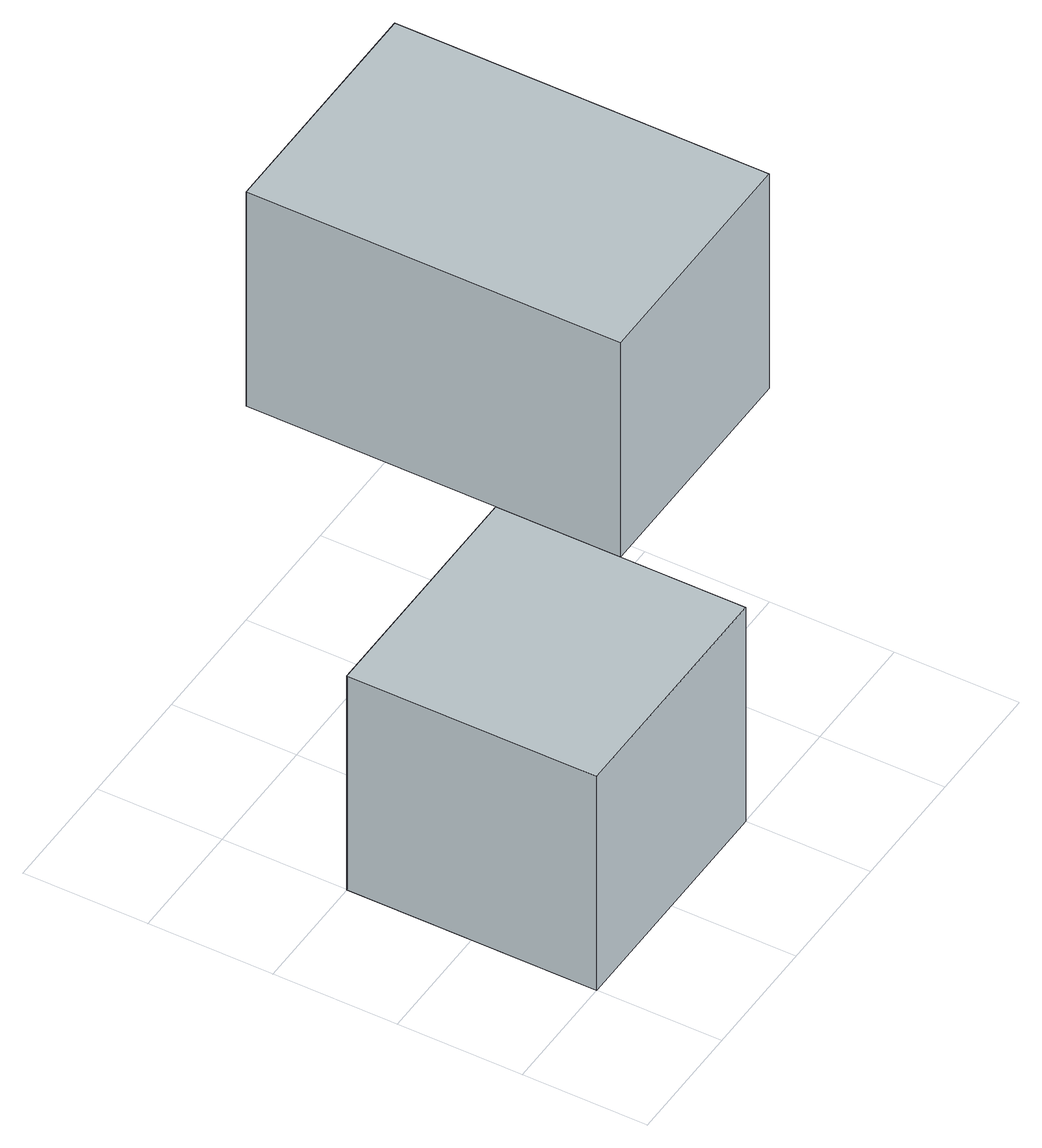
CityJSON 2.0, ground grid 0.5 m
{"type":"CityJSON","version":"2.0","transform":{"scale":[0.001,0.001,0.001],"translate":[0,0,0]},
"CityObjects":{
"object1":{"type":"GenericCityObject","geometry":[{"type":"Solid","lod":"1","boundaries":[[[[0,1,2,3]],[[4,5,6,7]],[[0,3,5,4]],[[3,2,6,5]],[[2,1,7,6]],[[1,0,4,7]],[[8,9,10,11]],[[12,13,14,15]],[[11,10,14,13]],[[8,11,13,12]],[[10,9,15,14]],[[8,12,15,9]]]]}]}
},
"vertices":[
[0,0,0],[0,1000,0],[1000,1000,0],[1000,0,0],[0,0,1000],[1000,0,1000],[1000,1000,1000],[0,1000,1000],[1000,500,1000],[1000,2000,1000],[2000,2000,1000],[2000,500,1000],[1000,500,2000],[2000,500,2000],[2000,2000,2000],[1000,2000,2000]
]}
